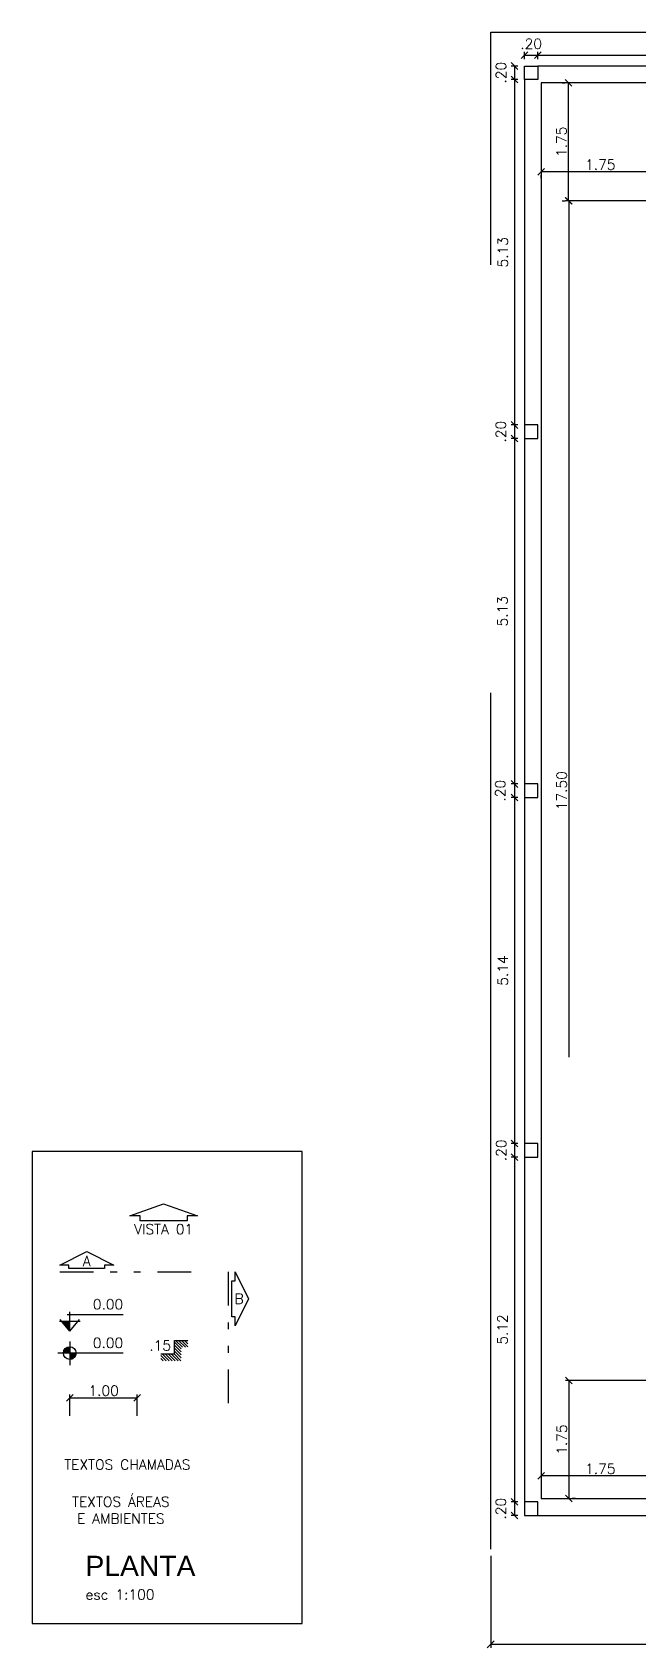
# Model space of a CAD drawing. Header units: millimetres. Extents: x 594.7 to 620.9, y 548.5 to 572.5.
# Drawn here: x 594.72 to 603.72, y 548.49 to 572.45 of the extents above; entities that cross this region are included whole.
import ezdxf

# ---------------------------------------------------------------- set-up
doc = ezdxf.new("R2010")
doc.units = ezdxf.units.MM
doc.linetypes.add('DASHED', pattern=[19.05, 12.7, -6.35])
doc.linetypes.add('DIVIDE', pattern=[1.25, 0.5, -0.25, 0, -0.25, 0, -0.25])
for name, color, linetype in [('ARQ-ALVENARIA', 4, 'Continuous'), ('ARQ-COTAS', 30, 'Continuous'), ('ARQ-ESTRUTURA', 6, 'Continuous'), ('ARQ-LINHACORTE', 3, 'DIVIDE'), ('ARQ-NIVEL', 1, 'Continuous'), ('ARQ-TEXTO2', 2, 'Continuous'), ('ARQ-TEXTO3', 3, 'Continuous'), ('ARQ-TEXTO4', 4, 'Continuous')]:
    doc.layers.add(name, color=color, linetype=linetype)
doc.layers.add('ARQ-TELHADO', color=252, linetype='DASHED', lineweight=30)
doc.styles.add('ROMANS', font='romans.shx')
doc.dimstyles.new('1-100', dxfattribs={"dimtxt": 0.15, "dimasz": 0.1, "dimexe": 0.05, "dimexo": 0.1, "dimgap": 0.03, "dimtad": 1, "dimzin": 5, "dimdsep": 46, "dimtxsty": 'ROMANS', "dimblk": 'OBLIQUE', "dimcen": 0, "dimclrd": 256, "dimclre": 256, "dimclrt": 2, "dimadec": 0, "dimazin": 0, "dimtfac": 1, "dimtofl": 0, "dimtmove": 2, "dimatfit": 3, "dimfxl": 0.04, "dimtolj": 1, "dimtzin": 1, "dimarcsym": 0})

# ---------------------------------------------------------------- blocks, each defined once
blk = doc.blocks.new('_Oblique')
at = {"color": 0, "linetype": 'ByBlock', "lineweight": -2}
blk.add_line((-0.5, -0.5), (0.5, 0.5), dxfattribs=at)
blk = doc.blocks.new('*D15')
at = {"layer": 'ARQ-COTAS', "lineweight": -2}
for p, q in [((595.281, 551.929), (595.281, 552.248)), ((595.281, 552.198), (596.281, 552.198)), ((596.281, 551.929), (596.281, 552.248))]:
    blk.add_line(p, q, dxfattribs=at)
at = {"layer": 'DEFPOINTS', "color": 0}
for p in [(596.281, 552.198), (595.281, 551.829), (596.281, 551.829)]:
    blk.add_point(p, dxfattribs=at)
at = {"layer": 'ARQ-COTAS', "lineweight": -2, "xscale": 0.1, "yscale": 0.1, "zscale": 0.1, "rotation": 180}
blk.add_blockref('_Oblique', (595.281, 552.198), dxfattribs=at)
at = {"layer": 'ARQ-COTAS', "lineweight": -2, "xscale": 0.1, "yscale": 0.1, "zscale": 0.1}
blk.add_blockref('_Oblique', (596.281, 552.198), dxfattribs=at)
at = {"layer": 'ARQ-COTAS', "color": 2, "insert": (595.781, 552.303), "char_height": 0.15, "attachment_point": 5, "style": 'ROMANS'}
blk.add_mtext('\\A1;1.00', dxfattribs=at)
blk = doc.blocks.new('A$C4D0E081D')
at = {"layer": 'ARQ-NIVEL'}
h = blk.add_hatch(dxfattribs=at)
h.set_pattern_fill('ANSI31', color=8, scale=0.25, angle=90, style=0)
h.set_pattern_definition([(135, (-18.381433, -69.158416), (-0.022097087, -0.022097087), [])])
h.paths.add_polyline_path([(0.4, 0.3), (0.2, 0.3), (0.2, 0.1), (0, 0.1), (0, 0), (0.3, 0), (0.3, 0.2), (0.4, 0.2)])
at = {"layer": 'ARQ-NIVEL', "color": 2}
blk.add_lwpolyline([(0, 0.1), (0.2, 0.1), (0.2, 0.3), (0.4, 0.3)], dxfattribs=at)
blk = doc.blocks.new('nivel planta')
at = {"layer": 'ARQ-NIVEL', "color": 1}
for p, q in [((0, 0), (-0.969, 0)), ((-0.884, 0.007), (-0.791, 0.007)), ((-0.883, 0.015), (-0.791, 0.015)), ((-0.882, 0.023), (-0.791, 0.023)), ((-0.88, 0.03), (-0.791, 0.03)), ((-0.876, 0.038), (-0.791, 0.038)), ((-0.873, 0.046), (-0.791, 0.046)), ((-0.868, 0.054), (-0.791, 0.054)), ((-0.861, 0.062), (-0.791, 0.062)), ((-0.854, 0.069), (-0.791, 0.069)), ((-0.844, 0.077), (-0.791, 0.077)), ((-0.83, 0.085), (-0.791, 0.085)), ((-0.791, 0.174), (-0.791, -0.179)), ((-0.791, -0.001), (-0.697, -0.001)), ((-0.791, -0.009), (-0.698, -0.009)), ((-0.791, -0.016), (-0.699, -0.016)), ((-0.791, -0.024), (-0.7, -0.024)), ((-0.791, -0.032), (-0.703, -0.032)), ((-0.791, -0.04), (-0.706, -0.04)), ((-0.791, -0.048), (-0.71, -0.048)), ((-0.791, -0.056), (-0.715, -0.056)), ((-0.791, -0.063), (-0.722, -0.063)), ((-0.791, -0.071), (-0.73, -0.071)), ((-0.791, -0.079), (-0.74, -0.079)), ((-0.791, -0.087), (-0.755, -0.087))]:
    blk.add_line(p, q, dxfattribs=at)
blk.add_circle((-0.791, 0), 0.0937, dxfattribs=at)
blk = doc.blocks.new('nivel corte')
at = {"color": 1}
for p, q in [((-0.038, 0.249), (0.791, 0.249)), ((0, 0), (0, 0.287)), ((-0.155, 0.15), (0.155, 0.15)), ((0, 0), (-0.144, 0.174)), ((0, 0.141), (-0.117, 0.141)), ((0, 0.131), (-0.109, 0.131)), ((0, 0.122), (-0.101, 0.122)), ((0, 0.113), (-0.093, 0.113)), ((0, 0.103), (-0.086, 0.103)), ((0, 0.094), (-0.078, 0.094)), ((0, 0.084), (-0.07, 0.084)), ((0, 0.075), (-0.062, 0.075)), ((0, 0.066), (-0.054, 0.066)), ((0, 0.056), (-0.047, 0.056)), ((0, 0.047), (-0.039, 0.047)), ((0, 0.038), (-0.031, 0.038)), ((0, 0.028), (-0.023, 0.028)), ((0, 0.019), (-0.016, 0.019)), ((0, 0.009), (-0.008, 0.009)), ((0, 0), (0.144, 0.174))]:
    blk.add_line(p, q, dxfattribs=at)
blk = doc.blocks.new('*D38')
at = {"layer": 'ARQ-TELHADO', "lineweight": -2}
for p, q in [((603.922, 569.952), (602.63, 569.952)), ((602.68, 569.952), (602.68, 552.452)), ((603.922, 552.452), (602.63, 552.452))]:
    blk.add_line(p, q, dxfattribs=at)
at = {"layer": 'DEFPOINTS', "color": 0}
for p in [(604.022, 569.952), (602.68, 552.452), (604.022, 552.452)]:
    blk.add_point(p, dxfattribs=at)
at = {"layer": 'ARQ-TELHADO', "lineweight": -2, "xscale": 0.1, "yscale": 0.1, "zscale": 0.1}
for p, rotation in [((602.68, 569.952), 90), ((602.68, 552.452), 270)]:
    blk.add_blockref('_Oblique', p, dxfattribs=dict(at, rotation=rotation))
at = {"layer": 'ARQ-TELHADO', "color": 2, "insert": (602.575, 561.202), "char_height": 0.15, "attachment_point": 5, "rotation": 90, "style": 'ROMANS'}
blk.add_mtext('\\A1;17.50', dxfattribs=at)
blk = doc.blocks.new('*D69')
at = {"layer": 'ARQ-TELHADO', "lineweight": -2}
for p, q in [((602.022, 572.052), (602.022, 572.162)), ((602.022, 572.112), (602.222, 572.112)), ((602.222, 572.052), (602.222, 572.162))]:
    blk.add_line(p, q, dxfattribs=at)
at = {"layer": 'DEFPOINTS', "color": 0}
for p in [(602.222, 572.112), (602.022, 571.952), (602.222, 571.952)]:
    blk.add_point(p, dxfattribs=at)
at = {"layer": 'ARQ-TELHADO', "lineweight": -2, "xscale": 0.1, "yscale": 0.1, "zscale": 0.1, "rotation": 180}
blk.add_blockref('_Oblique', (602.022, 572.112), dxfattribs=at)
at = {"layer": 'ARQ-TELHADO', "lineweight": -2, "xscale": 0.1, "yscale": 0.1, "zscale": 0.1}
blk.add_blockref('_Oblique', (602.222, 572.112), dxfattribs=at)
at = {"layer": 'ARQ-TELHADO', "color": 2, "insert": (602.122, 572.282), "char_height": 0.15, "attachment_point": 5, "style": 'ROMANS'}
blk.add_mtext('\\A1;.20', dxfattribs=at)
blk = doc.blocks.new('*D70')
at = {"layer": 'ARQ-TELHADO', "lineweight": -2}
for p, q in [((602.222, 572.052), (602.222, 572.162)), ((602.222, 572.112), (607.622, 572.112)), ((607.622, 572.052), (607.622, 572.162))]:
    blk.add_line(p, q, dxfattribs=at)
at = {"layer": 'DEFPOINTS', "color": 0}
for p in [(607.622, 572.112), (602.222, 571.952), (607.622, 571.952)]:
    blk.add_point(p, dxfattribs=at)
at = {"layer": 'ARQ-TELHADO', "lineweight": -2, "xscale": 0.1, "yscale": 0.1, "zscale": 0.1, "rotation": 180}
blk.add_blockref('_Oblique', (602.222, 572.112), dxfattribs=at)
at = {"layer": 'ARQ-TELHADO', "lineweight": -2, "xscale": 0.1, "yscale": 0.1, "zscale": 0.1}
blk.add_blockref('_Oblique', (607.622, 572.112), dxfattribs=at)
at = {"layer": 'ARQ-TELHADO', "color": 2, "insert": (604.922, 572.217), "char_height": 0.15, "attachment_point": 5, "style": 'ROMANS'}
blk.add_mtext('\\A1;5.40', dxfattribs=at)
blk = doc.blocks.new('*D76')
at = {"layer": 'ARQ-TELHADO', "lineweight": -2}
for p, q in [((602.022, 572.052), (602.022, 572.162)), ((619.022, 572.112), (602.022, 572.112)), ((619.022, 572.052), (619.022, 572.162))]:
    blk.add_line(p, q, dxfattribs=at)
at = {"layer": 'DEFPOINTS', "color": 0}
for p in [(602.022, 572.112), (602.022, 571.952), (619.022, 571.952)]:
    blk.add_point(p, dxfattribs=at)
at = {"layer": 'ARQ-TELHADO', "lineweight": -2, "xscale": 0.1, "yscale": 0.1, "zscale": 0.1, "rotation": 180}
blk.add_blockref('_Oblique', (602.022, 572.112), dxfattribs=at)
at = {"layer": 'ARQ-TELHADO', "lineweight": -2, "xscale": 0.1, "yscale": 0.1, "zscale": 0.1}
blk.add_blockref('_Oblique', (619.022, 572.112), dxfattribs=at)
at = {"layer": 'ARQ-TELHADO', "color": 2, "insert": (610.522, 572.217), "char_height": 0.15, "attachment_point": 5, "style": 'ROMANS'}
blk.add_mtext('\\A1;17.00', dxfattribs=at)
blk = doc.blocks.new('*D89')
at = {"layer": 'ARQ-TELHADO', "lineweight": -2}
for p, q in [((601.922, 571.952), (601.824, 571.952)), ((601.922, 571.752), (601.824, 571.752)), ((601.874, 571.952), (601.874, 571.752))]:
    blk.add_line(p, q, dxfattribs=at)
at = {"layer": 'DEFPOINTS', "color": 0}
for p in [(601.874, 571.752), (602.022, 571.952), (602.022, 571.752)]:
    blk.add_point(p, dxfattribs=at)
at = {"layer": 'ARQ-TELHADO', "lineweight": -2, "xscale": 0.1, "yscale": 0.1, "zscale": 0.1}
for p, rotation in [((601.874, 571.952), 90), ((601.874, 571.752), 270)]:
    blk.add_blockref('_Oblique', p, dxfattribs=dict(at, rotation=rotation))
at = {"layer": 'ARQ-TELHADO', "color": 2, "insert": (601.675, 571.852), "char_height": 0.15, "attachment_point": 5, "rotation": 90, "style": 'ROMANS'}
blk.add_mtext('\\A1;.20', dxfattribs=at)
blk = doc.blocks.new('*D90')
at = {"layer": 'ARQ-TELHADO', "lineweight": -2}
for p, q in [((601.922, 571.752), (601.824, 571.752)), ((601.874, 571.752), (601.874, 566.627)), ((601.922, 566.627), (601.824, 566.627))]:
    blk.add_line(p, q, dxfattribs=at)
at = {"layer": 'DEFPOINTS', "color": 0}
for p in [(602.022, 571.752), (601.874, 566.627), (602.022, 566.627)]:
    blk.add_point(p, dxfattribs=at)
at = {"layer": 'ARQ-TELHADO', "lineweight": -2, "xscale": 0.1, "yscale": 0.1, "zscale": 0.1}
for p, rotation in [((601.874, 571.752), 90), ((601.874, 566.627), 270)]:
    blk.add_blockref('_Oblique', p, dxfattribs=dict(at, rotation=rotation))
at = {"layer": 'ARQ-TELHADO', "color": 2, "insert": (601.702, 569.189), "char_height": 0.15, "attachment_point": 5, "rotation": 90, "style": 'ROMANS'}
blk.add_mtext('\\A1;5.13', dxfattribs=at)
blk = doc.blocks.new('*D91')
at = {"layer": 'ARQ-TELHADO', "lineweight": -2}
for p, q in [((601.922, 566.627), (601.824, 566.627)), ((601.874, 566.627), (601.874, 566.427)), ((601.922, 566.427), (601.824, 566.427))]:
    blk.add_line(p, q, dxfattribs=at)
at = {"layer": 'DEFPOINTS', "color": 0}
for p in [(602.022, 566.627), (601.874, 566.427), (602.022, 566.427)]:
    blk.add_point(p, dxfattribs=at)
at = {"layer": 'ARQ-TELHADO', "lineweight": -2, "xscale": 0.1, "yscale": 0.1, "zscale": 0.1}
for p, rotation in [((601.874, 566.627), 90), ((601.874, 566.427), 270)]:
    blk.add_blockref('_Oblique', p, dxfattribs=dict(at, rotation=rotation))
at = {"layer": 'ARQ-TELHADO', "color": 2, "insert": (601.672, 566.527), "char_height": 0.15, "attachment_point": 5, "rotation": 90, "style": 'ROMANS'}
blk.add_mtext('\\A1;.20', dxfattribs=at)
blk = doc.blocks.new('*D92')
at = {"layer": 'ARQ-TELHADO', "lineweight": -2}
for p, q in [((601.922, 566.427), (601.824, 566.427)), ((601.874, 566.427), (601.874, 561.302)), ((601.922, 561.302), (601.824, 561.302))]:
    blk.add_line(p, q, dxfattribs=at)
at = {"layer": 'DEFPOINTS', "color": 0}
for p in [(602.022, 566.427), (601.874, 561.302), (602.022, 561.302)]:
    blk.add_point(p, dxfattribs=at)
at = {"layer": 'ARQ-TELHADO', "lineweight": -2, "xscale": 0.1, "yscale": 0.1, "zscale": 0.1}
for p, rotation in [((601.874, 566.427), 90), ((601.874, 561.302), 270)]:
    blk.add_blockref('_Oblique', p, dxfattribs=dict(at, rotation=rotation))
at = {"layer": 'ARQ-TELHADO', "color": 2, "insert": (601.698, 563.864), "char_height": 0.15, "attachment_point": 5, "rotation": 90, "style": 'ROMANS'}
blk.add_mtext('\\A1;5.13', dxfattribs=at)
blk = doc.blocks.new('*D93')
at = {"layer": 'ARQ-TELHADO', "lineweight": -2}
for p, q in [((601.922, 561.302), (601.824, 561.302)), ((601.874, 561.302), (601.874, 561.102)), ((601.922, 561.102), (601.824, 561.102))]:
    blk.add_line(p, q, dxfattribs=at)
at = {"layer": 'DEFPOINTS', "color": 0}
for p in [(602.022, 561.302), (601.874, 561.102), (602.022, 561.102)]:
    blk.add_point(p, dxfattribs=at)
at = {"layer": 'ARQ-TELHADO', "lineweight": -2, "xscale": 0.1, "yscale": 0.1, "zscale": 0.1}
for p, rotation in [((601.874, 561.302), 90), ((601.874, 561.102), 270)]:
    blk.add_blockref('_Oblique', p, dxfattribs=dict(at, rotation=rotation))
at = {"layer": 'ARQ-TELHADO', "color": 2, "insert": (601.664, 561.202), "char_height": 0.15, "attachment_point": 5, "rotation": 90, "style": 'ROMANS'}
blk.add_mtext('\\A1;.20', dxfattribs=at)
blk = doc.blocks.new('*D94')
at = {"layer": 'ARQ-TELHADO', "lineweight": -2}
for p, q in [((601.922, 561.102), (601.824, 561.102)), ((601.874, 561.102), (601.874, 555.967)), ((601.922, 555.967), (601.824, 555.967))]:
    blk.add_line(p, q, dxfattribs=at)
at = {"layer": 'DEFPOINTS', "color": 0}
for p in [(602.022, 561.102), (601.874, 555.967), (602.022, 555.967)]:
    blk.add_point(p, dxfattribs=at)
at = {"layer": 'ARQ-TELHADO', "lineweight": -2, "xscale": 0.1, "yscale": 0.1, "zscale": 0.1}
for p, rotation in [((601.874, 561.102), 90), ((601.874, 555.967), 270)]:
    blk.add_blockref('_Oblique', p, dxfattribs=dict(at, rotation=rotation))
at = {"layer": 'ARQ-TELHADO', "color": 2, "insert": (601.702, 558.534), "char_height": 0.15, "attachment_point": 5, "rotation": 90, "style": 'ROMANS'}
blk.add_mtext('\\A1;5.14', dxfattribs=at)
blk = doc.blocks.new('*D95')
at = {"layer": 'ARQ-TELHADO', "lineweight": -2}
for p, q in [((601.922, 555.967), (601.824, 555.967)), ((601.874, 555.967), (601.874, 555.767)), ((601.922, 555.767), (601.824, 555.767))]:
    blk.add_line(p, q, dxfattribs=at)
at = {"layer": 'DEFPOINTS', "color": 0}
for p in [(602.022, 555.967), (601.874, 555.767), (602.022, 555.767)]:
    blk.add_point(p, dxfattribs=at)
at = {"layer": 'ARQ-TELHADO', "lineweight": -2, "xscale": 0.1, "yscale": 0.1, "zscale": 0.1}
for p, rotation in [((601.874, 555.967), 90), ((601.874, 555.767), 270)]:
    blk.add_blockref('_Oblique', p, dxfattribs=dict(at, rotation=rotation))
at = {"layer": 'ARQ-TELHADO', "color": 2, "insert": (601.677, 555.867), "char_height": 0.15, "attachment_point": 5, "rotation": 90, "style": 'ROMANS'}
blk.add_mtext('\\A1;.20', dxfattribs=at)
blk = doc.blocks.new('*D96')
at = {"layer": 'ARQ-TELHADO', "lineweight": -2}
for p, q in [((601.922, 555.767), (601.824, 555.767)), ((601.874, 555.767), (601.874, 550.652)), ((601.922, 550.652), (601.824, 550.652))]:
    blk.add_line(p, q, dxfattribs=at)
at = {"layer": 'DEFPOINTS', "color": 0}
for p in [(602.022, 555.767), (601.874, 550.652), (602.022, 550.652)]:
    blk.add_point(p, dxfattribs=at)
at = {"layer": 'ARQ-TELHADO', "lineweight": -2, "xscale": 0.1, "yscale": 0.1, "zscale": 0.1}
for p, rotation in [((601.874, 555.767), 90), ((601.874, 550.652), 270)]:
    blk.add_blockref('_Oblique', p, dxfattribs=dict(at, rotation=rotation))
at = {"layer": 'ARQ-TELHADO', "color": 2, "insert": (601.696, 553.209), "char_height": 0.15, "attachment_point": 5, "rotation": 90, "style": 'ROMANS'}
blk.add_mtext('\\A1;5.12', dxfattribs=at)
blk = doc.blocks.new('*D97')
at = {"layer": 'ARQ-TELHADO', "lineweight": -2}
for p, q in [((601.922, 550.652), (601.824, 550.652)), ((601.874, 550.652), (601.874, 550.452)), ((601.922, 550.452), (601.824, 550.452))]:
    blk.add_line(p, q, dxfattribs=at)
at = {"layer": 'DEFPOINTS', "color": 0}
for p in [(602.022, 550.652), (601.874, 550.452), (602.022, 550.452)]:
    blk.add_point(p, dxfattribs=at)
at = {"layer": 'ARQ-TELHADO', "lineweight": -2, "xscale": 0.1, "yscale": 0.1, "zscale": 0.1}
for p, rotation in [((601.874, 550.652), 90), ((601.874, 550.452), 270)]:
    blk.add_blockref('_Oblique', p, dxfattribs=dict(at, rotation=rotation))
at = {"layer": 'ARQ-TELHADO', "color": 2, "insert": (601.673, 550.552), "char_height": 0.15, "attachment_point": 5, "rotation": 90, "style": 'ROMANS'}
blk.add_mtext('\\A1;.20', dxfattribs=at)
blk = doc.blocks.new('*D105')
at = {"layer": 'ARQ-TELHADO', "lineweight": -2}
for p, q in [((602.272, 551.136), (602.272, 551.089)), ((604.022, 551.136), (604.022, 551.089)), ((604.022, 551.039), (602.272, 551.039))]:
    blk.add_line(p, q, dxfattribs=at)
at = {"layer": 'DEFPOINTS', "color": 0}
for p in [(602.272, 551.039), (602.272, 551.036), (604.022, 551.036)]:
    blk.add_point(p, dxfattribs=at)
at = {"layer": 'ARQ-TELHADO', "lineweight": -2, "xscale": 0.1, "yscale": 0.1, "zscale": 0.1, "rotation": 180}
blk.add_blockref('_Oblique', (602.272, 551.039), dxfattribs=at)
at = {"layer": 'ARQ-TELHADO', "lineweight": -2, "xscale": 0.1, "yscale": 0.1, "zscale": 0.1}
blk.add_blockref('_Oblique', (604.022, 551.039), dxfattribs=at)
at = {"layer": 'ARQ-TELHADO', "color": 2, "insert": (603.147, 551.144), "char_height": 0.15, "attachment_point": 5, "style": 'ROMANS'}
blk.add_mtext('\\A1;1.75', dxfattribs=at)
blk = doc.blocks.new('*D112')
at = {"layer": 'ARQ-TELHADO', "lineweight": -2}
for p, q in [((604.022, 570.384), (602.272, 570.384)), ((602.272, 570.289), (602.272, 570.334)), ((604.022, 570.289), (604.022, 570.334))]:
    blk.add_line(p, q, dxfattribs=at)
at = {"layer": 'DEFPOINTS', "color": 0}
for p in [(602.272, 570.389), (602.272, 570.384), (604.022, 570.389)]:
    blk.add_point(p, dxfattribs=at)
at = {"layer": 'ARQ-TELHADO', "lineweight": -2, "xscale": 0.1, "yscale": 0.1, "zscale": 0.1, "rotation": 180}
blk.add_blockref('_Oblique', (602.272, 570.384), dxfattribs=at)
at = {"layer": 'ARQ-TELHADO', "lineweight": -2, "xscale": 0.1, "yscale": 0.1, "zscale": 0.1}
blk.add_blockref('_Oblique', (604.022, 570.384), dxfattribs=at)
at = {"layer": 'ARQ-TELHADO', "color": 2, "insert": (603.147, 570.489), "char_height": 0.15, "attachment_point": 5, "style": 'ROMANS'}
blk.add_mtext('\\A1;1.75', dxfattribs=at)
blk = doc.blocks.new('*D118')
at = {"layer": 'ARQ-TELHADO', "lineweight": -2}
for p, q in [((602.58, 571.702), (602.626, 571.702)), ((602.676, 569.952), (602.676, 571.702)), ((602.58, 569.952), (602.626, 569.952))]:
    blk.add_line(p, q, dxfattribs=at)
at = {"layer": 'DEFPOINTS', "color": 0}
for p in [(602.676, 571.702), (602.68, 571.702), (602.68, 569.952)]:
    blk.add_point(p, dxfattribs=at)
at = {"layer": 'ARQ-TELHADO', "lineweight": -2, "xscale": 0.1, "yscale": 0.1, "zscale": 0.1}
for p, rotation in [((602.676, 571.702), 90), ((602.676, 569.952), 270)]:
    blk.add_blockref('_Oblique', p, dxfattribs=dict(at, rotation=rotation))
at = {"layer": 'ARQ-TELHADO', "color": 2, "insert": (602.571, 570.827), "char_height": 0.15, "attachment_point": 5, "rotation": 90, "style": 'ROMANS'}
blk.add_mtext('\\A1;1.75', dxfattribs=at)
blk = doc.blocks.new('*D119')
at = {"layer": 'ARQ-TELHADO', "lineweight": -2}
for p, q in [((602.681, 552.452), (602.681, 550.702)), ((602.78, 552.452), (602.731, 552.452)), ((602.78, 550.702), (602.731, 550.702))]:
    blk.add_line(p, q, dxfattribs=at)
at = {"layer": 'DEFPOINTS', "color": 0}
for p in [(602.68, 552.452), (602.68, 550.702), (602.681, 550.702)]:
    blk.add_point(p, dxfattribs=at)
at = {"layer": 'ARQ-TELHADO', "lineweight": -2, "xscale": 0.1, "yscale": 0.1, "zscale": 0.1}
for p, rotation in [((602.681, 552.452), 90), ((602.681, 550.702), 270)]:
    blk.add_blockref('_Oblique', p, dxfattribs=dict(at, rotation=rotation))
at = {"layer": 'ARQ-TELHADO', "color": 2, "insert": (602.576, 551.577), "char_height": 0.15, "attachment_point": 5, "rotation": 90, "style": 'ROMANS'}
blk.add_mtext('\\A1;1.75', dxfattribs=at)
blk = doc.blocks.new('*D120')
at = {"layer": 'ARQ-TELHADO', "lineweight": -2}
for p, q in [((601.522, 549.852), (601.522, 548.49)), ((619.522, 549.852), (619.522, 548.49)), ((601.522, 548.54), (619.522, 548.54))]:
    blk.add_line(p, q, dxfattribs=at)
at = {"layer": 'DEFPOINTS', "color": 0}
for p in [(601.522, 549.952), (619.522, 549.952), (619.522, 548.54)]:
    blk.add_point(p, dxfattribs=at)
at = {"layer": 'ARQ-TELHADO', "lineweight": -2, "xscale": 0.1, "yscale": 0.1, "zscale": 0.1, "rotation": 180}
blk.add_blockref('_Oblique', (601.522, 548.54), dxfattribs=at)
at = {"layer": 'ARQ-TELHADO', "lineweight": -2, "xscale": 0.1, "yscale": 0.1, "zscale": 0.1}
blk.add_blockref('_Oblique', (619.522, 548.54), dxfattribs=at)
at = {"layer": 'ARQ-TELHADO', "color": 2, "insert": (610.522, 548.645), "char_height": 0.15, "attachment_point": 5, "style": 'ROMANS'}
blk.add_mtext('\\A1;18.00', dxfattribs=at)

msp = doc.modelspace()

# ---------------------------------------------------------------- linework, layer by layer
msp.add_lwpolyline([(594.724, 548.85), (598.724, 548.85), (598.724, 555.85), (594.724, 555.85)], close=True)
at = {"layer": 'ARQ-ALVENARIA'}
for p, q in [((602.022, 571.952), (602.222, 571.952)), ((602.022, 571.752), (602.022, 571.952)), ((602.222, 571.752), (602.022, 571.752)), ((602.222, 571.952), (602.222, 571.752))]:
    msp.add_line(p, q, dxfattribs=at)
for points in [[(602.022, 566.427), (602.222, 566.427), (602.222, 566.627), (602.022, 566.627), (602.022, 566.427)], [(602.022, 561.102), (602.222, 561.102), (602.222, 561.302), (602.022, 561.302), (602.022, 561.102)], [(602.022, 555.767), (602.222, 555.767), (602.222, 555.967), (602.022, 555.967), (602.022, 555.767)], [(602.022, 550.452), (602.222, 550.452), (602.222, 550.652), (602.022, 550.652), (602.022, 550.452)]]:
    msp.add_lwpolyline(points, dxfattribs=at)
at = {"layer": 'ARQ-ESTRUTURA'}
for p, q in [((602.022, 571.752), (602.022, 566.627)), ((607.622, 571.952), (602.222, 571.952)), ((618.772, 571.702), (602.272, 571.702)), ((602.272, 571.702), (602.272, 550.702)), ((602.022, 566.427), (602.022, 561.302)), ((602.022, 561.102), (602.022, 555.967)), ((602.022, 555.767), (602.022, 550.652)), ((602.272, 550.702), (618.772, 550.702)), ((602.222, 550.452), (607.622, 550.452))]:
    msp.add_line(p, q, dxfattribs=at)
at = {"layer": 'ARQ-LINHACORTE'}
for p, q in [((595.131, 554.066), (597.131, 554.066)), ((597.631, 554.066), (597.631, 552.066))]:
    msp.add_line(p, q, dxfattribs=at)
at = {"layer": 'ARQ-LINHACORTE', "linetype": 'ByBlock'}
for points in [[(597.022, 554.823), (596.322, 554.823), (596.322, 554.898), (596.172, 554.898), (596.672, 555.073), (597.172, 554.898), (597.022, 554.898), (597.022, 554.823)], [(595.797, 554.116), (595.264, 554.116), (595.264, 554.166), (595.131, 554.166), (595.531, 554.366), (595.931, 554.166), (595.797, 554.166), (595.797, 554.116)], [(597.681, 553.399), (597.681, 553.933), (597.731, 553.933), (597.731, 554.066), (597.931, 553.666), (597.731, 553.266), (597.731, 553.399), (597.681, 553.399)]]:
    msp.add_lwpolyline(points, dxfattribs=at)
at = {"layer": 'ARQ-TELHADO'}
msp.add_lwpolyline([(601.522, 572.452), (619.522, 572.452), (619.522, 549.952), (601.522, 549.952), (601.522, 572.452)], dxfattribs=at)

# ---------------------------------------------------------------- block references
at = {"layer": 'ARQ-NIVEL'}
for name, p in [('nivel corte', (595.281, 553.184)), ('A$C4D0E081D', (596.631, 552.747)), ('nivel planta', (596.071, 552.86))]:
    msp.add_blockref(name, p, dxfattribs=at)

# ---------------------------------------------------------------- texts
at = {"layer": 'ARQ-LINHACORTE', "color": 2, "char_height": 0.15, "style": 'ROMANS'}
for s, insert, attachment_point in [('VISTA 01', (596.672, 554.773), 2), ('A', (595.531, 554.226), 5), ('B', (597.791, 553.666), 5)]:
    msp.add_mtext(s, dxfattribs=dict(at, insert=insert, attachment_point=attachment_point))
at = {"layer": 'ARQ-NIVEL', "color": 2, "char_height": 0.15, "attachment_point": 9, "style": 'ROMANS'}
for s, insert in [('0.00', (596.072, 553.509)), ('0.00', (596.072, 552.936)), ('.15', (596.781, 552.897))]:
    msp.add_mtext(s, dxfattribs=dict(at, insert=insert))
at = {"layer": 'ARQ-TEXTO2', "insert": (595.198, 551.281), "char_height": 0.15, "attachment_point": 1, "style": 'ROMANS'}
msp.add_mtext('TEXTOS CHAMADAS', dxfattribs=at)
at = {"layer": 'ARQ-TEXTO3', "insert": (596.037, 550.53), "char_height": 0.15, "attachment_point": 5, "style": 'ROMANS'}
msp.add_mtext('TEXTOS ÁREAS\\PE AMBIENTES', dxfattribs=at)
at = {"layer": 'ARQ-TEXTO4', "insert": (595.513, 549.853), "char_height": 0.15, "attachment_point": 1, "style": 'ROMANS'}
msp.add_mtext('{\\fArial|b0|i0|c238|p34;\\H2x;\\C4;PLANTA\\Fromans|c0;\\H0.6668x;\\P\\H0.7499x;\\C2;esc 1:100}', dxfattribs=at)

# ---------------------------------------------------------------- dimensions: what is measured, and where the dimension line sits
at = {"layer": 'ARQ-COTAS'}
dim = msp.add_linear_dim(base=(596.281, 552.198), p1=(595.281, 551.829), p2=(596.281, 551.829), dimstyle='1-100', dxfattribs=at)
dim.commit()
dim.dimension.update_dxf_attribs({"geometry": '*D15', "text_midpoint": (595.781, 552.303)})
at = {"layer": 'ARQ-TELHADO'}
for base, p1, p2, picture, middle in [((602.222, 572.112), (602.022, 571.952), (602.222, 571.952), '*D69', (602.122, 572.282)), ((602.272, 551.039), (604.022, 551.036), (602.272, 551.036), '*D105', (603.147, 551.144)), ((619.522, 548.54), (601.522, 549.952), (619.522, 549.952), '*D120', (610.522, 548.645))]:
    dim = msp.add_linear_dim(base=base, p1=p1, p2=p2, dimstyle='1-100', override={"dimlfac": 1}, dxfattribs=at)
    dim.commit()
    dim.dimension.update_dxf_attribs({"geometry": picture, "text_midpoint": middle})
for base, p1, p2, picture, middle in [((602.022, 572.112), (619.022, 571.952), (602.022, 571.952), '*D76', (610.522, 572.217)), ((607.622, 572.112), (602.222, 571.952), (607.622, 571.952), '*D70', (604.922, 572.217))]:
    dim = msp.add_linear_dim(base=base, p1=p1, p2=p2, dimstyle='1-100', dxfattribs=at)
    dim.commit()
    dim.dimension.update_dxf_attribs({"geometry": picture, "text_midpoint": middle})
dim = msp.add_linear_dim(base=(601.874, 571.752), p1=(602.022, 571.952), p2=(602.022, 571.752), angle=90, dimstyle='1-100', override={"dimlfac": 1}, dxfattribs=at)
dim.commit()
dim.dimension.update_dxf_attribs({"geometry": '*D89', "text_midpoint": (601.675, 571.852), "dimtype": 160})
for base, p1, p2, picture, middle in [((601.874394142, 566.626901596), (602.022078203, 571.751901596), (602.022078203, 566.626901596), '*D90', (601.702045668, 569.189401596)), ((601.874, 566.427), (602.022, 566.627), (602.022, 566.427), '*D91', (601.672, 566.527)), ((601.874394142, 561.301901596), (602.022078203, 566.426901596), (602.022078203, 561.301901596), '*D92', (601.697567477, 563.864401596)), ((601.874, 561.102), (602.022, 561.302), (602.022, 561.102), '*D93', (601.664, 561.202)), ((601.874394142, 555.966901596), (602.022078203, 561.101901596), (602.022078203, 555.966901596), '*D94', (601.701672485, 558.534401596)), ((601.874, 555.767), (602.022, 555.967), (602.022, 555.767), '*D95', (601.677, 555.867)), ((601.874394142, 550.651901596), (602.022078203, 555.766901596), (602.022078203, 550.651901596), '*D96', (601.696074747, 553.209401596)), ((601.874, 550.452), (602.022, 550.652), (602.022, 550.452), '*D97', (601.673, 550.552))]:
    dim = msp.add_linear_dim(base=base, p1=p1, p2=p2, angle=90, dimstyle='1-100', dxfattribs=at)
    dim.commit()
    dim.dimension.update_dxf_attribs({"geometry": picture, "text_midpoint": middle, "dimtype": 160})
for base, p1, p2, picture, middle in [((602.676, 571.702), (602.68, 569.952), (602.68, 571.702), '*D118', (602.571, 570.827)), ((602.681, 550.702), (602.68, 552.452), (602.68, 550.702), '*D119', (602.576, 551.577))]:
    dim = msp.add_linear_dim(base=base, p1=p1, p2=p2, angle=90, dimstyle='1-100', override={"dimlfac": 1}, dxfattribs=at)
    dim.commit()
    dim.dimension.update_dxf_attribs({"geometry": picture, "text_midpoint": middle})
for p1, p2, distance, picture, middle in [((604.022, 570.389), (602.272, 570.389), 0.005, '*D112', (603.147, 570.489)), ((604.022, 569.952), (604.022, 552.452), -1.342, '*D38', (602.575, 561.202))]:
    dim = msp.add_aligned_dim(p1=p1, p2=p2, distance=distance, dimstyle='1-100', override={"dimlfac": 1}, dxfattribs=at)
    dim.commit()
    dim.dimension.update_dxf_attribs({"geometry": picture, "text_midpoint": middle})

doc.saveas('drawing.dxf')
